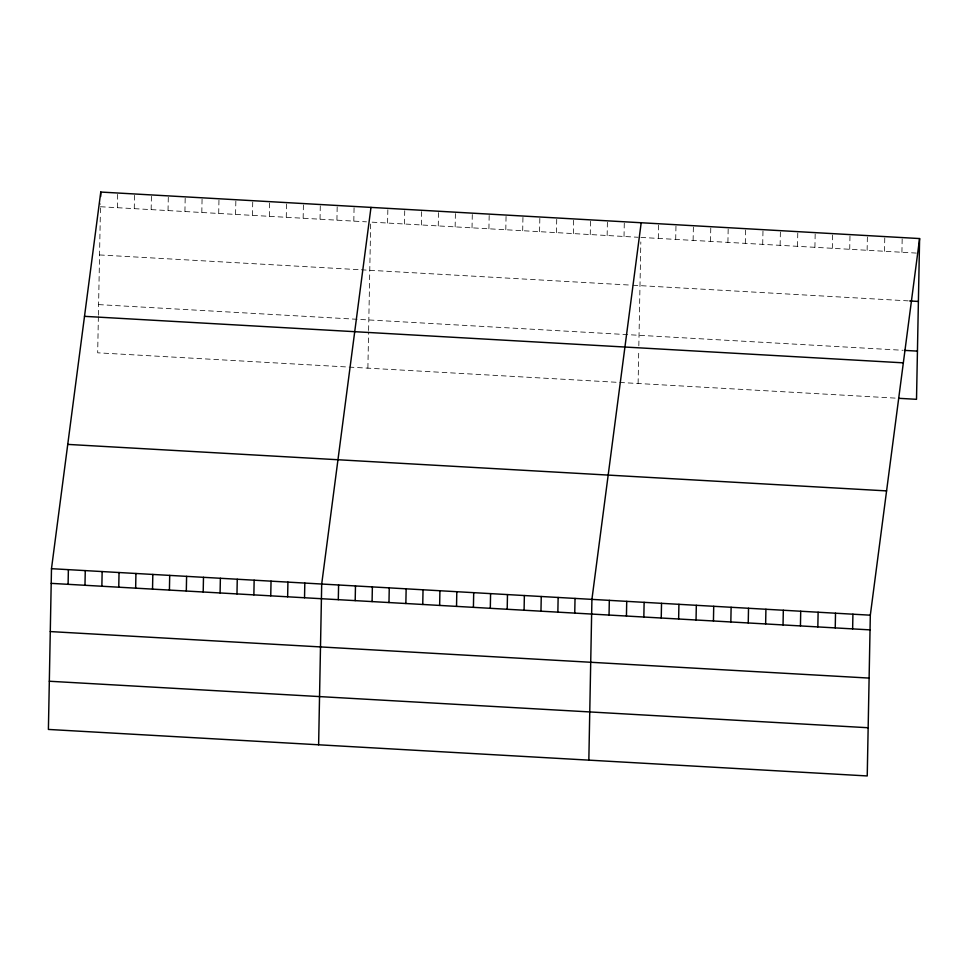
<?xml version="1.0" encoding="UTF-8"?>
<svg xmlns="http://www.w3.org/2000/svg" width="968" height="968" viewBox="0 0 968 968"><rect width="100%" height="100%" fill="white"/><g stroke="black" fill="none" stroke-linecap="round" stroke-linejoin="round"><path stroke-width="0.73" stroke-dasharray="4.84 3.63" d="M98.373 316.657L97.683 352.812L896.211 398.163M98.397 315.157L100.333 214.267M100.37 212.766L100.539 203.8M117.37 207.697L117.648 193.007M134.262 208.652L134.54 193.975M151.153 209.62L151.431 194.931M168.033 210.576L168.323 195.887M184.924 211.532L185.203 196.855M201.816 212.488L202.094 197.811M218.707 213.456L218.986 198.767M235.587 214.412L235.877 199.723M252.479 215.368L252.757 200.691M269.37 216.336L269.649 201.647M286.262 217.292L286.54 202.602M303.141 218.248L303.432 203.558M320.033 219.204L320.311 204.526M336.924 220.172L337.203 205.482M353.816 221.127L354.094 206.438M367.888 368.155L368.59 332M368.614 330.499L370.671 223.596M387.587 223.039L387.841 209.826M404.479 224.007L404.757 209.318M421.358 224.963L421.649 210.274M438.25 225.919L438.54 211.242M455.141 226.875L455.42 212.198M472.033 227.843L472.311 213.154M488.913 228.799L489.203 214.109M505.804 229.755L506.082 215.077M522.696 230.723L522.974 216.033M539.587 231.679L539.866 216.989M556.467 232.635L556.757 217.945M573.359 233.591L573.637 218.913M590.25 234.558L590.528 219.869M607.142 235.514L607.42 220.825M624.021 236.47L624.312 221.793M638.106 383.51L638.747 350.368M638.832 345.842L640.828 241.952M658.313 238.418L658.591 223.729M675.712 239.411L675.991 224.721M693.112 240.391L693.403 225.713M710.512 241.383L710.802 226.706M727.912 242.375L728.202 227.686M745.312 243.355L745.602 228.678M762.711 244.347L763.002 229.67M780.111 245.34L780.402 230.65M797.511 246.332L797.801 231.642M814.911 247.312L815.201 232.635M832.323 248.304L832.601 233.615M849.722 249.296L850.001 234.607M867.122 250.276L867.401 235.599M884.522 251.269L884.8 236.579M901.922 252.261L902.2 237.571M100.478 206.741L366.473 221.841M372.111 222.168L638.094 237.269M640.913 237.426L916.418 253.084M99.559 254.947L359.927 269.733M361.33 269.806L631.547 285.161M632.951 285.233L908.238 300.866M98.603 304.605L902.938 350.283"/><path stroke-width="1.45" d="M51.485 568.688L48.4 729.436L867.231 775.949L870.317 615.188L919.6 238.564L100.769 192.051L51.485 568.688L870.317 615.188M68.099 584.333L68.377 569.644M84.978 585.289L85.269 570.6M100.684 196.456L100.769 192.051M101.87 586.245L102.148 571.556M118.761 587.201L119.04 572.524M135.653 588.169L135.931 573.479M152.533 589.125L152.823 574.435M169.424 590.081L169.702 575.403M186.316 591.037L186.594 576.359M203.195 592.005L203.486 577.315M220.087 592.961L220.377 578.271M236.978 593.916L237.257 579.239M253.87 594.884L254.148 580.195M270.75 595.84L271.04 581.151M287.641 596.796L287.919 582.107M304.533 597.752L304.811 583.075M318.617 744.791L321.703 584.031L370.986 207.394M338.304 599.676L338.594 584.987M355.195 600.632L355.474 585.955M372.087 601.588L372.365 586.91M388.979 602.556L389.257 587.866M405.858 603.512L406.149 588.822M422.75 604.468L423.028 589.79M439.641 605.436L439.92 590.746M456.533 606.391L456.811 591.702M473.412 607.347L473.703 592.658M490.304 608.303L490.582 593.626M507.196 609.271L507.474 594.582M524.087 610.227L524.366 595.538M540.967 611.183L541.257 596.506M557.858 612.139L558.137 597.462M574.75 613.107L575.028 598.418M588.834 760.134L591.92 599.374L641.191 222.749M609.041 615.055L609.32 600.366M626.441 616.035L626.72 601.358M643.841 617.027L644.119 602.338M661.241 618.02L661.519 603.33M678.641 619L678.919 604.322M696.04 619.992L696.319 605.303M713.44 620.984L713.719 606.295M730.84 621.964L731.118 607.287M748.24 622.956L748.518 608.267M765.64 623.949L765.918 609.259M783.039 624.929L783.318 610.251M800.439 625.921L800.717 611.231M817.839 626.913L818.117 612.224M835.239 627.893L835.517 613.216M852.639 628.885L852.917 614.196M919.6 238.564L916.514 399.312L899.115 398.332M909.69 300.951L918.39 301.447M904.39 350.368L917.434 351.118M84.506 316.342L903.338 362.843M67.748 444.397L886.579 490.897M51.207 583.365L870.038 629.878M50.275 631.572L869.119 678.084M49.32 681.242L868.163 727.742"/></g></svg>
